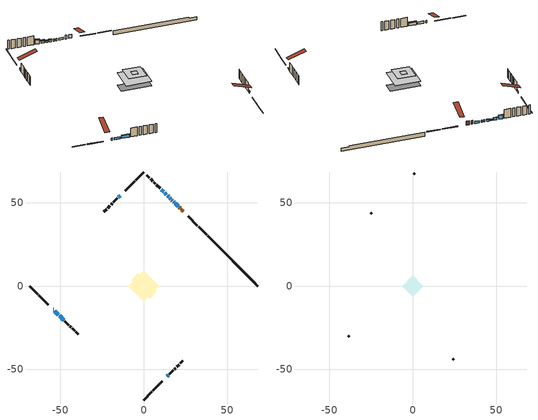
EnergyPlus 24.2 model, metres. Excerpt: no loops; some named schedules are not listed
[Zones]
conditioned space
 floor adiabatic (AdiabaticFloorConstruction): -9.25,0 0,9.25 9.25,0 0,-9.25 z3
 floor foundation (Slab1 construction): -7.52,3.46 -3.46,7.52 7.52,-3.46 3.46,-7.52 z-1.7
 wall outside (RimJoist1 construction): 0,-68.42 4.81,-63.61 / -68.42,0 -63.61,-4.81 / 0,68.42 -4.81,63.61 / 37.69,30.73 32.88,35.54 z0.56:0.86
 wall outside (RimJoist2 construction): 5.47,-62.95 11.1,-57.31 / -62.95,-5.47 -57.31,-11.1 / -5.47,62.95 -11.1,57.31 / 32.22,36.2 26.58,41.84 z0.56:0.86
 wall outside (AdiabaticWallConstruction 1): 23.56,44.86 22.51,45.91 / 21.85,46.57 21.23,47.19 z0.56:2.59
 wall outside (AdiabaticWallConstruction): -54.29,-14.13 -54.02,-14.4 / -53.37,-15.05 -51.21,-17.21 / 20.57,47.85 18.85,49.57 / 18.19,50.23 17.87,50.55 / 17.21,51.21 16.89,51.53 / -14.13,54.29 -15.21,53.21 / 13.62,54.8 12.54,55.88 z0.56:1.78; -50.55,-17.86 -47.97,-20.45 z0.56:2.08; 14.13,-54.29 14.78,-53.64 / 14.93,53.49 14.28,54.14 z0.56:1.17; 16.23,52.19 15.58,52.84 z0.56:1.48; 11.89,56.53 10.54,57.88 z0.56:2.69
 wall outside (Wall1 construction): 15.43,-52.98 17.75,-50.67 / -47.31,-21.11 -45,-23.42 / -15.87,52.55 -18.18,50.23 / 9.88,58.54 7.57,60.85 z0.56:5.44
 wall outside (Wall2 construction): 18.41,-50.01 19.17,-49.25 / -44.34,-24.08 -43.57,-24.85 / -18.84,49.58 -19.61,48.81 / 6.91,61.51 6.14,62.27 z0.56:5.44
 wall outside (Wall3 construction): 19.83,-48.59 21.26,-47.16 / -42.92,-25.5 -41.48,-26.94 / -20.26,48.15 -21.7,46.72 / 5.49,62.93 4.06,64.36 z0.56:5.44
 wall outside (Wall4 construction): 21.92,-46.5 23.44,-44.98 / -40.83,-27.59 -39.31,-29.11 / -22.35,46.07 -23.87,44.55 / 3.4,65.02 1.88,66.54 z0.56:5.44
 wall foundation (FoundationWall1 construction): 38.35,30.07,-1.7 38.35,30.07,0.56 65.41,3.01,0.56 65.41,3.01,-0.01 68.42,0,-0.01 68.42,0,-1.7
 window (WindowConstruction 9): -54.29,-14.13 -54.02,-14.4 z0.56:1.78
 window (WindowConstruction 6): -53.37,-15.05 -51.21,-17.21 z0.56:1.78
 window (WindowConstruction 7): 20.57,47.85 18.85,49.57 z0.56:1.78
 window (WindowConstruction 8): 18.19,50.23 17.87,50.55 z0.56:1.78
 window (WindowConstruction 10): 17.21,51.21 16.89,51.53 z0.56:1.78
 window (WindowConstruction 11): -14.13,54.29 -15.21,53.21 z0.56:1.78
 window (WindowConstruction): -50.55,-17.86 -47.97,-20.45 z0.56:2.08
 window (WindowConstruction 1): 14.13,-54.29 14.78,-53.64 z0.56:1.17
 window (WindowConstruction 2): 16.23,52.19 15.58,52.84 z0.56:1.47
 window (WindowConstruction 3): 14.93,53.49 14.28,54.14 z0.56:1.17
 window (WindowConstruction 4): 13.62,54.8 12.54,55.87 z0.56:1.78
 window (WindowConstruction 5): 11.89,56.53 10.54,57.88 z0.56:2.69
 door (Door): 23.56,44.86 22.51,45.91 z0.56:2.59
 door (Door 1): 21.85,46.57 21.23,47.19 z0.56:2.59
 ceiling adiabatic (AdiabaticFloorConstruction): 0,-9.25 9.25,0 0,9.25 -9.25,0 z3
attic - vented
 floor to conditioned space (Floor1 construction Reversed): -1.89,0 0,1.89 1.89,0 0,-1.89 z5.44
 floor to conditioned space (Floor2 construction Reversed): -6.4,0 0,6.4 6.4,0 0,-6.4 z5.44
 wall outside (Wall5 construction): 24.09,-44.33 24.66,-43.76 / -38.65,-29.77 -38.08,-30.33 / -24.53,43.89 -25.09,43.32 / 1.23,67.19 0.66,67.76 z0.56:5.44
 roof outside (Roof1 construction): 13.47,-54.94,5.44 6.97,-48.44,8.5 5.26,-50.16,8.5 11.76,-56.66,5.44; -54.94,-13.47,5.44 -48.44,-6.97,8.5 -50.16,-5.26,8.5 -56.66,-11.76,5.44; -13.47,54.94,5.44 -6.97,48.44,8.5 -5.26,50.16,8.5 -11.76,56.66,5.44; 24.21,44.21,5.44 17.71,37.71,8.5 19.43,35.99,8.5 25.93,42.49,5.44
shading: -47.76,-20.66 -50.77,-17.65 -50.98,-17.86 -47.97,-20.87 z2.38; 14.99,-53.43 13.92,-54.5 14.13,-54.71 15.2,-53.64 z1.47; 15.37,53.05 16.44,51.98 16.87,52.41 15.8,53.48 z1.77; 14.07,54.35 15.14,53.28 15.57,53.71 14.5,54.78 z1.47; 12.33,56.09 13.83,54.59 14.26,55.02 12.76,56.52 z2.08; 10.33,58.09 12.1,56.32 12.53,56.75 10.76,58.52 z2.99
[Building]
Building 1: Terrain=Suburbs
[Site:Location]
Montreal Mirabel Intl AP_QC: Latitude {deg}=45.68; Longitude {deg}=-74.03; Time Zone {hr}=-5; Elevation {m}=82; Keep Site Location Information=Yes
[Site:GroundTemperature:Shallow]
0.642858, -1.75623, -1.94836, -0.80987, 3.76054, 8.30966, 12.2535, 14.7518, 14.9641, 12.9321, 9.08883, 4.67926
[Site:WaterMainsTemperature]
Calculation Method=Schedule; Temperature Schedule=mains temperature schedule
[Material] Roughness=Rough; Thermal Absorptance=0.9
Name | Thickness {m} | Conductivity {W/m-K} | Density {kg/m3} | Specific Heat {J/kg-K} | Solar Absorptance | Visible Absorptance
asphalt or fiberglass shingles | 0.00635 | 0.162714 | 1121.4 | 1465.45 | 0.4 | 0.4
ceiling loosefill ins | 0.0846667 | 0.0480833 | 16.02 | 1046.75 | 0.7 | 0.7
ceiling stud and cavity | 0.1397 | 0.708348 | 65.682 | 1177.47 | 0.7 | 0.7
ceiling stud and cavity 1 | 0.1397 | 0.610272 | 65.682 | 1177.47 | 0.7 | 0.7
concrete 4.0 in. | 0.1016 | 1.803125 | 2242.8 | 837.4 | 0.7 | 0.7
concrete 8.0 in. | 0.2032 | 1.803125 | 2242.8 | 837.4 | 0.7 | 0.7
door material | 0.04445 | 0.053851 | 512.64 | 1214.23 | 0.7 | 0.7
door material 1 | 0.04445 | 0.188738 | 512.64 | 1214.23 | 0.7 | 0.7
exterior vertical ins | 0.0401387 | 0.029427 | 32.04 | 1214.23 | 0.7 | 0.7
floor covering | 0.0127 | 0.0433444 | 54.468 | 1339.84 | 0.6 | 0.6
floor rigid ins; wall rigid ins | 0.512978 | 0.029427 | 32.04 | 1214.23 | 0.7 | 0.7
floor stud and cavity | 0.1397 | 1.75129 | 37.0049 | 1207.88 | 0.7 | 0.7
furniture material conditioned space 1 | 0.1524 | 0.115458 | 640.8 | 1214.23 | 0.6 | 0.6
gypsum board | 0.0127 | 0.160291 | 801 | 837.4 | 0.6 | 0.6
gypsum board 1 | 0.0127 | 0.160291 | 801 | 837.4 | 0.7 | 0.7
osb sheathing 0.5 in. | 0.0127 | 0.115458 | 512.64 | 1214.23 | 0.7 | 0.7
osb sheathing 0.75 in. | 0.01905 | 0.115458 | 512.64 | 1214.23 | 0.7 | 0.7
osb sheathing 2.0 in. | 0.0508 | 0.115458 | 512.64 | 1214.23 | 0.7 | 0.7
rim joist stud and cavity | 0.0508 | 0.0451784 | 125.044 | 1163.47 | 0.6 | 0.6
rim joist stud and cavity 1 | 0.0508 | 0.0363542 | 125.044 | 1163.47 | 0.6 | 0.6
wall stud and cavity | 0.1397 | 0.0796569 | 139.0536 | 1170.24 | 0.7 | 0.7
wall stud and cavity 1 | 0.1397 | 0.104393 | 139.0536 | 1170.24 | 0.7 | 0.7
wall stud and cavity 2 | 0.1397 | 0.0882518 | 139.0536 | 1170.24 | 0.7 | 0.7
wall stud and cavity 3 | 0.1397 | 0.0927935 | 139.0536 | 1170.24 | 0.7 | 0.7
wall stud and cavity 4 | 0.0889 | 6.1454 | 50.32683 | 1063.81 | 0.6 | 0.6
wall stud and cavity 5 | 0.0889 | 0.380278 | 52.3479 | 1209.89 | 0.7 | 0.7
wall stud and cavity 6 | 0.0889 | 0.391764 | 83.0341 | 1211.67 | 0.7 | 0.7
wood siding | 0.0254 | 0.102417 | 544.68 | 1172.36 | 0.4 | 0.4
wood siding 1 | 0.00254 | 0.102417 | 544.68 | 1172.36 | 0.4 | 0.4
wood siding 2; wood siding 3; wood siding 4 | 0.0254 | 0.102417 | 544.68 | 1172.36 | 0.7 | 0.7
[WindowMaterial:SimpleGlazingSystem]
Name | U-Factor {W/m2-K} | Solar Heat Gain Coefficient
WindowMaterial | 4.00299 | 0.69
WindowMaterial 1 | 5.33051 | 0.62
WindowMaterial 2 | 2.0049 | 0.37
WindowMaterial 3 | 1.83172 | 0.41
WindowMaterial 4 | 2.82821 | 0.6
WindowMaterial 5 | 1.8726 | 0.4
WindowMaterial 6 | 2.13266 | 0.34
WindowMaterial 7 | 6.90558 | 0.43
WindowMaterial 8 | 5.37025 | 0.69
WindowMaterial 9 | 2.16275 | 0.33
[Construction]
AdiabaticFloorConstruction: floor stud and cavity, floor rigid ins, osb sheathing 0.75 in., floor covering
AdiabaticWallConstruction: wood siding 3, wall rigid ins, wall stud and cavity 5, gypsum board
AdiabaticWallConstruction 1: wood siding 4, wall rigid ins, wall stud and cavity 5, gypsum board
Door: door material
Door 1: door material 1
Floor1 construction Reversed: gypsum board, ceiling stud and cavity, ceiling loosefill ins
Floor2 construction Reversed: gypsum board, ceiling stud and cavity 1, ceiling loosefill ins
FoundationWall1 construction: concrete 8.0 in., gypsum board 1
furniture construction conditioned space 1: furniture material conditioned space 1
PartitionWallConstruction: gypsum board, wall stud and cavity 6, gypsum board
RimJoist1 construction: wood siding 2, osb sheathing 2.0 in., rim joist stud and cavity
RimJoist2 construction: wood siding 2, osb sheathing 2.0 in., rim joist stud and cavity 1
Roof1 construction: asphalt or fiberglass shingles
Slab1 construction: concrete 4.0 in.
Wall1 construction: wood siding, osb sheathing 0.5 in., wall stud and cavity, gypsum board
Wall2 construction: wood siding, osb sheathing 0.5 in., wall stud and cavity 1, gypsum board
Wall3 construction: wood siding, osb sheathing 0.5 in., wall stud and cavity 2, gypsum board
Wall4 construction: wood siding, osb sheathing 0.5 in., wall stud and cavity 3, gypsum board
Wall5 construction: wood siding 1, wall stud and cavity 4
WindowConstruction: WindowMaterial
WindowConstruction 1; WindowConstruction 3: WindowMaterial 1
WindowConstruction 10: WindowMaterial 8
WindowConstruction 11: WindowMaterial 9
WindowConstruction 2: WindowMaterial 2
WindowConstruction 4; WindowConstruction 6: WindowMaterial 3
WindowConstruction 5: WindowMaterial 4
WindowConstruction 7: WindowMaterial 5
WindowConstruction 8: WindowMaterial 6
WindowConstruction 9: WindowMaterial 7
[Zone] Multiplier=1; Part of Total Floor Area=Yes
Name | Volume {m3}
attic - vented | 44.3118
conditioned space | 657.1
[Space]
Name | Zone | Volume {m3}
attic - vented 1 | attic - vented | 44.3118
conditioned space 1 | conditioned space | 657.1
[ZoneInfiltration:EffectiveLeakageArea]
infil attic - vented 1: Zone or Space=attic - vented 1; Schedule=Always On Discrete; Effective Air Leakage Area {cm2}=4111.38; Stack Coefficient=0.000552209; Wind Coefficient=1.58771e-05
[ZoneMixing]
whole house fan mix: Zone or Space=attic - vented; Schedule=Always On Continuous; Design Flow Rate Calculation Method=Flow/Zone; Design Flow Rate {m3/s}=0; Source Zone or Space=conditioned space
[SurfaceProperty:ExposedFoundationPerimeter]
Slab1: Exposed Perimeter Calculation Method=TotalExposedPerimeter; Total Exposed Perimeter {m}=42.531
[InternalMass] Zone or ZoneList=conditioned space; Space or SpaceList=conditioned space 1
Name | Construction | Surface Area {m2}
furniture mass conditioned space 1 | furniture construction conditioned space 1 | 104.04
partition wall mass | PartitionWallConstruction | 260.1
[Lights]
interior lighting: Zone or ZoneList or Space or SpaceList=conditioned space 1; Schedule=interior lighting schedule; Design Level Calculation Method=LightingLevel; Lighting Level {W}=343.2; Return Air Fraction=0; Fraction Radiant=0.6; Fraction Visible=0.2; Fraction Replaceable=1
[People]
occupants: Zone or ZoneList or Space or SpaceList=conditioned space 1; Number of People Schedule=occupants schedule; Number of People Calculation Method=People; Number of People=3; Fraction Radiant=0.314171; Sensible Heat Fraction=0.56303; Activity Level Schedule=occupants activity schedule; Carbon Dioxide Generation Rate {m3/s-W}=0; Enable ASHRAE 55 Comfort Warnings=No; Mean Radiant Temperature Calculation Type=EnclosureAveraged
[ElectricEquipment] Zone or ZoneList or Space or SpaceList=conditioned space 1; Design Level Calculation Method=EquipmentLevel
Name | Schedule | Design Level {W} | Fraction Latent | Fraction Radiant | Fraction Lost
clothes dryer | clothes dryer schedule | 140.772 | 0.015 | 0.081 | 0.85
clothes washer | clothes washer schedule | 32.1985 | 0.03 | 0.162 | 0.7
cooking range | cooking range schedule | 215.147 | 0.08 | 0.432 | 0.2
dishwasher | dishwasher schedule | 66.8632 | 0.3 | 0.18 | 0.4
fridge | fridge schedule | 72.9452 | 0 | 0.6 | 0
mech vent bath fan 0 | mech vent bath fan 0 schedule | 50.2 | 0 | 0 | 1
mech vent house fan | mech vent house fan schedule | 0 | 0 | 0 | 1
mech vent house fan cfis | mech vent house fan cfis schedule | 0 | 0 | 0 | 0
mech vent range fan 0 | mech vent range fan 0 schedule | 57 | 0 | 0 | 1
misc plug loads | misc plug loads schedule | 494.7 | 0.045 | 0.513 | 0.1
whole house fan | Always On Discrete | 0 | 0 | 0 | 1
[OtherEquipment] Zone or ZoneList or Space or SpaceList=conditioned space 1; Design Level Calculation Method=EquipmentLevel
Name | Fuel Type | Schedule | Design Level {W} | Fraction Latent | Fraction Radiant | Fraction Lost
clothes dryer 1 | Electricity | clothes dryer schedule | 0 | 0.015 | 0.081 | 0.85
cooking range 1 | Electricity | cooking range schedule | 0 | 0.08 | 0.432 | 0.2
general water use latent | None | general water use schedule | 62.594 | 1 | 0 | 0
general water use sensible | None | general water use schedule | -61.6891 | 0 | 0.6 | 0
mech vent house fan latent load | None | Always On Discrete | 0 | 1 | 0 | 0
mech vent house fan sensible load | None | Always On Discrete | 0 | 0 | 0 | 0
water heater energy adjustment1 | NaturalGas | Always On Discrete | 0.01 | 0 | 0 | 1
[ZoneInfiltration:DesignFlowRate] Zone or ZoneList or Space or SpaceList=conditioned space 1; Schedule=Always On Discrete; Design Flow Rate Calculation Method=Flow/Zone; Design Flow Rate {m3/s}=0
infil flow; natural vent flow; whole house fan flow
[Foundation:Kiva]
Foundation Kiva 1: Initial Indoor Air Temperature {C}=18; Wall Height Above Grade {m}=0.560009; Wall Depth Below Slab {m}=0.2032; Custom Block Material Name 1=exterior vertical ins; Custom Block Depth 1 {m}=2.26; Custom Block X Position 1 {m}=0.2159; Custom Block Z Position 1 {m}=0
[Foundation:Kiva:Settings]
Soil Conductivity {W/m-K}=0.849921; Soil Density {kg/m3}=1842.3; Soil Specific Heat {J/kg-K}=418.7; Ground Solar Absorptivity=0.9; Ground Thermal Absorptivity=0.9; Ground Surface Roughness {m}=0.03; Far-Field Width {m}=40; Deep-Ground Boundary Condition=ZeroFlux; Deep-Ground Depth {m}=40; Minimum Cell Dimension {m}=0.2; Maximum Cell Growth Coefficient=3; Simulation Timestep=Timestep
[Exterior:Lights]
exterior lighting: Schedule=exterior lighting schedule; Design Level {W}=75.6
[Schedule:Constant]
Name | Hourly Value
Always On Continuous; mech vent house fan schedule; mech vent house fan cfis schedule; Always On Discrete | 1
occupants activity schedule | 117.228
fridge schedule | 0
[Schedule:Week:Daily]
interior lighting schedule Week Rule - Jan1-Jan27: interior lighting schedule day, interior lighting schedule day, interior lighting schedule day, interior lighting schedule day, interior lighting schedule day, interior lighting schedule day, interior lighting schedule day, interior lighting schedule default day, interior lighting schedule default day, interior lighting schedule default day, interior lighting schedule default day, interior lighting schedule default day
interior lighting schedule Week Rule - Jan28-Feb3: interior lighting schedule day, interior lighting schedule day, interior lighting schedule day, interior lighting schedule day, interior lighting schedule day 1, interior lighting schedule day 1, interior lighting schedule day 1, interior lighting schedule default day, interior lighting schedule default day, interior lighting schedule default day, interior lighting schedule default day, interior lighting schedule default day
interior lighting schedule Week Rule - Feb4-Feb24: interior lighting schedule day 1, interior lighting schedule day 1, interior lighting schedule day 1, interior lighting schedule day 1, interior lighting schedule day 1, interior lighting schedule day 1, interior lighting schedule day 1, interior lighting schedule default day, interior lighting schedule default day, interior lighting schedule default day, interior lighting schedule default day, interior lighting schedule default day
interior lighting schedule Week Rule - Feb25-Mar3: interior lighting schedule day 1, interior lighting schedule day 1, interior lighting schedule day 1, interior lighting schedule day 1, interior lighting schedule day 2, interior lighting schedule day 2, interior lighting schedule day 2, interior lighting schedule default day, interior lighting schedule default day, interior lighting schedule default day, interior lighting schedule default day, interior lighting schedule default day
interior lighting schedule Week Rule - Mar4-Mar31: interior lighting schedule day 2, interior lighting schedule day 2, interior lighting schedule day 2, interior lighting schedule day 2, interior lighting schedule day 2, interior lighting schedule day 2, interior lighting schedule day 2, interior lighting schedule default day, interior lighting schedule default day, interior lighting schedule default day, interior lighting schedule default day, interior lighting schedule default day
interior lighting schedule Week Rule - Apr1-Apr28: interior lighting schedule day 3, interior lighting schedule day 3, interior lighting schedule day 3, interior lighting schedule day 3, interior lighting schedule day 3, interior lighting schedule day 3, interior lighting schedule day 3, interior lighting schedule default day, interior lighting schedule default day, interior lighting schedule default day, interior lighting schedule default day, interior lighting schedule default day
interior lighting schedule Week Rule - Apr29-May5: interior lighting schedule day 3, interior lighting schedule day 3, interior lighting schedule day 4, interior lighting schedule day 4, interior lighting schedule day 4, interior lighting schedule day 4, interior lighting schedule day 4, interior lighting schedule default day, interior lighting schedule default day, interior lighting schedule default day, interior lighting schedule default day, interior lighting schedule default day
interior lighting schedule Week Rule - May6-May26: interior lighting schedule day 4, interior lighting schedule day 4, interior lighting schedule day 4, interior lighting schedule day 4, interior lighting schedule day 4, interior lighting schedule day 4, interior lighting schedule day 4, interior lighting schedule default day, interior lighting schedule default day, interior lighting schedule default day, interior lighting schedule default day, interior lighting schedule default day
interior lighting schedule Week Rule - May27-Jun2: interior lighting schedule day 4, interior lighting schedule day 4, interior lighting schedule day 4, interior lighting schedule day 4, interior lighting schedule day 4, interior lighting schedule day 5, interior lighting schedule day 5, interior lighting schedule default day, interior lighting schedule default day, interior lighting schedule default day, interior lighting schedule default day, interior lighting schedule default day
interior lighting schedule Week Rule - Jun3-Jun30: interior lighting schedule day 5, interior lighting schedule day 5, interior lighting schedule day 5, interior lighting schedule day 5, interior lighting schedule day 5, interior lighting schedule day 5, interior lighting schedule day 5, interior lighting schedule default day, interior lighting schedule default day, interior lighting schedule default day, interior lighting schedule default day, interior lighting schedule default day
interior lighting schedule Week Rule - Jul1-Jul28: interior lighting schedule day 6, interior lighting schedule day 6, interior lighting schedule day 6, interior lighting schedule day 6, interior lighting schedule day 6, interior lighting schedule day 6, interior lighting schedule day 6, interior lighting schedule default day, interior lighting schedule default day, interior lighting schedule default day, interior lighting schedule default day, interior lighting schedule default day
interior lighting schedule Week Rule - Jul29-Aug4: interior lighting schedule day 6, interior lighting schedule day 6, interior lighting schedule day 6, interior lighting schedule day 7, interior lighting schedule day 7, interior lighting schedule day 7, interior lighting schedule day 7, interior lighting schedule default day, interior lighting schedule default day, interior lighting schedule default day, interior lighting schedule default day, interior lighting schedule default day
interior lighting schedule Week Rule - Aug5-Aug25: interior lighting schedule day 7, interior lighting schedule day 7, interior lighting schedule day 7, interior lighting schedule day 7, interior lighting schedule day 7, interior lighting schedule day 7, interior lighting schedule day 7, interior lighting schedule default day, interior lighting schedule default day, interior lighting schedule default day, interior lighting schedule default day, interior lighting schedule default day
interior lighting schedule Week Rule - Aug26-Sep1: interior lighting schedule day 7, interior lighting schedule day 7, interior lighting schedule day 7, interior lighting schedule day 7, interior lighting schedule day 7, interior lighting schedule day 7, interior lighting schedule day 8, interior lighting schedule default day, interior lighting schedule default day, interior lighting schedule default day, interior lighting schedule default day, interior lighting schedule default day
interior lighting schedule Week Rule - Sep2-Sep29: interior lighting schedule day 8, interior lighting schedule day 8, interior lighting schedule day 8, interior lighting schedule day 8, interior lighting schedule day 8, interior lighting schedule day 8, interior lighting schedule day 8, interior lighting schedule default day, interior lighting schedule default day, interior lighting schedule default day, interior lighting schedule default day, interior lighting schedule default day
interior lighting schedule Week Rule - Sep30-Oct6: interior lighting schedule day 8, interior lighting schedule day 9, interior lighting schedule day 9, interior lighting schedule day 9, interior lighting schedule day 9, interior lighting schedule day 9, interior lighting schedule day 9, interior lighting schedule default day, interior lighting schedule default day, interior lighting schedule default day, interior lighting schedule default day, interior lighting schedule default day
interior lighting schedule Week Rule - Oct7-Oct27: interior lighting schedule day 9, interior lighting schedule day 9, interior lighting schedule day 9, interior lighting schedule day 9, interior lighting schedule day 9, interior lighting schedule day 9, interior lighting schedule day 9, interior lighting schedule default day, interior lighting schedule default day, interior lighting schedule default day, interior lighting schedule default day, interior lighting schedule default day
interior lighting schedule Week Rule - Oct28-Nov3: interior lighting schedule day 9, interior lighting schedule day 9, interior lighting schedule day 9, interior lighting schedule day 9, interior lighting schedule day 10, interior lighting schedule day 10, interior lighting schedule day 10, interior lighting schedule default day, interior lighting schedule default day, interior lighting schedule default day, interior lighting schedule default day, interior lighting schedule default day
interior lighting schedule Week Rule - Nov4-Nov24: interior lighting schedule day 10, interior lighting schedule day 10, interior lighting schedule day 10, interior lighting schedule day 10, interior lighting schedule day 10, interior lighting schedule day 10, interior lighting schedule day 10, interior lighting schedule default day, interior lighting schedule default day, interior lighting schedule default day, interior lighting schedule default day, interior lighting schedule default day
interior lighting schedule Week Rule - Nov25-Dec1: interior lighting schedule day 10, interior lighting schedule day 10, interior lighting schedule day 10, interior lighting schedule day 10, interior lighting schedule day 10, interior lighting schedule day 10, interior lighting schedule day 11, interior lighting schedule default day, interior lighting schedule default day, interior lighting schedule default day, interior lighting schedule default day, interior lighting schedule default day
interior lighting schedule Week Rule - Dec2-Dec31: interior lighting schedule day 11, interior lighting schedule day 11, interior lighting schedule day 11, interior lighting schedule day 11, interior lighting schedule day 11, interior lighting schedule day 11, interior lighting schedule day 11, interior lighting schedule default day, interior lighting schedule default day, interior lighting schedule default day, interior lighting schedule default day, interior lighting schedule default day
occupants schedule Week Rule - Jan1-Dec31: occupants schedule day, occupants schedule day, occupants schedule day, occupants schedule day, occupants schedule day, occupants schedule day, occupants schedule day, occupants schedule default day, occupants schedule default day, occupants schedule default day, occupants schedule default day, occupants schedule default day
clothes dryer schedule Week Rule - Jan1-Dec31: clothes dryer schedule day, clothes dryer schedule day, clothes dryer schedule day, clothes dryer schedule day, clothes dryer schedule day, clothes dryer schedule day, clothes dryer schedule day, clothes dryer schedule default day, clothes dryer schedule default day, clothes dryer schedule default day, clothes dryer schedule default day, clothes dryer schedule default day
clothes washer schedule Week Rule - Jan1-Dec31: clothes washer schedule day, clothes washer schedule day, clothes washer schedule day, clothes washer schedule day, clothes washer schedule day, clothes washer schedule day, clothes washer schedule day, clothes washer schedule default day, clothes washer schedule default day, clothes washer schedule default day, clothes washer schedule default day, clothes washer schedule default day
cooking range schedule Week Rule - Jan1-Dec31: cooking range schedule day, cooking range schedule day, cooking range schedule day, cooking range schedule day, cooking range schedule day, cooking range schedule day, cooking range schedule day, cooking range schedule default day, cooking range schedule default day, cooking range schedule default day, cooking range schedule default day, cooking range schedule default day
dishwasher schedule Week Rule - Jan1-Dec31: dishwasher schedule day, dishwasher schedule day, dishwasher schedule day, dishwasher schedule day, dishwasher schedule day, dishwasher schedule day, dishwasher schedule day, dishwasher schedule default day, dishwasher schedule default day, dishwasher schedule default day, dishwasher schedule default day, dishwasher schedule default day
mech vent bath fan 0 schedule Week Rule - Jan1-Dec31: mech vent bath fan 0 schedule day, mech vent bath fan 0 schedule day, mech vent bath fan 0 schedule day, mech vent bath fan 0 schedule day, mech vent bath fan 0 schedule day, mech vent bath fan 0 schedule day, mech vent bath fan 0 schedule day, mech vent bath fan 0 schedule default day, mech vent bath fan 0 schedule default day, mech vent bath fan 0 schedule default day, mech vent bath fan 0 schedule default day, mech vent bath fan 0 schedule default day
mech vent range fan 0 schedule Week Rule - Jan1-Dec31: mech vent range fan 0 schedule day, mech vent range fan 0 schedule day, mech vent range fan 0 schedule day, mech vent range fan 0 schedule day, mech vent range fan 0 schedule day, mech vent range fan 0 schedule day, mech vent range fan 0 schedule day, mech vent range fan 0 schedule default day, mech vent range fan 0 schedule default day, mech vent range fan 0 schedule default day, mech vent range fan 0 schedule default day, mech vent range fan 0 schedule default day
misc plug loads schedule Week Rule - Jan1-Dec31: misc plug loads schedule day, misc plug loads schedule day, misc plug loads schedule day, misc plug loads schedule day, misc plug loads schedule day, misc plug loads schedule day, misc plug loads schedule day, misc plug loads schedule default day, misc plug loads schedule default day, misc plug loads schedule default day, misc plug loads schedule default day, misc plug loads schedule default day
general water use schedule Week Rule - Jan1-Dec31: general water use schedule day, general water use schedule day, general water use schedule day, general water use schedule day, general water use schedule day, general water use schedule day, general water use schedule day, general water use schedule default day, general water use schedule default day, general water use schedule default day, general water use schedule default day, general water use schedule default day
exterior lighting schedule Week Rule - Jan1-Jan27: exterior lighting schedule day, exterior lighting schedule day, exterior lighting schedule day, exterior lighting schedule day, exterior lighting schedule day, exterior lighting schedule day, exterior lighting schedule day, exterior lighting schedule default day, exterior lighting schedule default day, exterior lighting schedule default day, exterior lighting schedule default day, exterior lighting schedule default day
exterior lighting schedule Week Rule - Jan28-Feb3: exterior lighting schedule day, exterior lighting schedule day, exterior lighting schedule day, exterior lighting schedule day, exterior lighting schedule day 1, exterior lighting schedule day 1, exterior lighting schedule day 1, exterior lighting schedule default day, exterior lighting schedule default day, exterior lighting schedule default day, exterior lighting schedule default day, exterior lighting schedule default day
exterior lighting schedule Week Rule - Feb4-Feb24: exterior lighting schedule day 1, exterior lighting schedule day 1, exterior lighting schedule day 1, exterior lighting schedule day 1, exterior lighting schedule day 1, exterior lighting schedule day 1, exterior lighting schedule day 1, exterior lighting schedule default day, exterior lighting schedule default day, exterior lighting schedule default day, exterior lighting schedule default day, exterior lighting schedule default day
exterior lighting schedule Week Rule - Feb25-Mar3: exterior lighting schedule day 1, exterior lighting schedule day 1, exterior lighting schedule day 1, exterior lighting schedule day 1, exterior lighting schedule day 2, exterior lighting schedule day 2, exterior lighting schedule day 2, exterior lighting schedule default day, exterior lighting schedule default day, exterior lighting schedule default day, exterior lighting schedule default day, exterior lighting schedule default day
exterior lighting schedule Week Rule - Mar4-Mar31: exterior lighting schedule day 2, exterior lighting schedule day 2, exterior lighting schedule day 2, exterior lighting schedule day 2, exterior lighting schedule day 2, exterior lighting schedule day 2, exterior lighting schedule day 2, exterior lighting schedule default day, exterior lighting schedule default day, exterior lighting schedule default day, exterior lighting schedule default day, exterior lighting schedule default day
exterior lighting schedule Week Rule - Apr1-Apr28: exterior lighting schedule day 3, exterior lighting schedule day 3, exterior lighting schedule day 3, exterior lighting schedule day 3, exterior lighting schedule day 3, exterior lighting schedule day 3, exterior lighting schedule day 3, exterior lighting schedule default day, exterior lighting schedule default day, exterior lighting schedule default day, exterior lighting schedule default day, exterior lighting schedule default day
exterior lighting schedule Week Rule - Apr29-May5: exterior lighting schedule day 3, exterior lighting schedule day 3, exterior lighting schedule day 4, exterior lighting schedule day 4, exterior lighting schedule day 4, exterior lighting schedule day 4, exterior lighting schedule day 4, exterior lighting schedule default day, exterior lighting schedule default day, exterior lighting schedule default day, exterior lighting schedule default day, exterior lighting schedule default day
exterior lighting schedule Week Rule - May6-May26: exterior lighting schedule day 4, exterior lighting schedule day 4, exterior lighting schedule day 4, exterior lighting schedule day 4, exterior lighting schedule day 4, exterior lighting schedule day 4, exterior lighting schedule day 4, exterior lighting schedule default day, exterior lighting schedule default day, exterior lighting schedule default day, exterior lighting schedule default day, exterior lighting schedule default day
exterior lighting schedule Week Rule - May27-Jun2: exterior lighting schedule day 4, exterior lighting schedule day 4, exterior lighting schedule day 4, exterior lighting schedule day 4, exterior lighting schedule day 4, exterior lighting schedule day 5, exterior lighting schedule day 5, exterior lighting schedule default day, exterior lighting schedule default day, exterior lighting schedule default day, exterior lighting schedule default day, exterior lighting schedule default day
exterior lighting schedule Week Rule - Jun3-Jun30: exterior lighting schedule day 5, exterior lighting schedule day 5, exterior lighting schedule day 5, exterior lighting schedule day 5, exterior lighting schedule day 5, exterior lighting schedule day 5, exterior lighting schedule day 5, exterior lighting schedule default day, exterior lighting schedule default day, exterior lighting schedule default day, exterior lighting schedule default day, exterior lighting schedule default day
exterior lighting schedule Week Rule - Jul1-Jul28: exterior lighting schedule day 6, exterior lighting schedule day 6, exterior lighting schedule day 6, exterior lighting schedule day 6, exterior lighting schedule day 6, exterior lighting schedule day 6, exterior lighting schedule day 6, exterior lighting schedule default day, exterior lighting schedule default day, exterior lighting schedule default day, exterior lighting schedule default day, exterior lighting schedule default day
exterior lighting schedule Week Rule - Jul29-Aug4: exterior lighting schedule day 6, exterior lighting schedule day 6, exterior lighting schedule day 6, exterior lighting schedule day 7, exterior lighting schedule day 7, exterior lighting schedule day 7, exterior lighting schedule day 7, exterior lighting schedule default day, exterior lighting schedule default day, exterior lighting schedule default day, exterior lighting schedule default day, exterior lighting schedule default day
exterior lighting schedule Week Rule - Aug5-Aug25: exterior lighting schedule day 7, exterior lighting schedule day 7, exterior lighting schedule day 7, exterior lighting schedule day 7, exterior lighting schedule day 7, exterior lighting schedule day 7, exterior lighting schedule day 7, exterior lighting schedule default day, exterior lighting schedule default day, exterior lighting schedule default day, exterior lighting schedule default day, exterior lighting schedule default day
exterior lighting schedule Week Rule - Aug26-Sep1: exterior lighting schedule day 7, exterior lighting schedule day 7, exterior lighting schedule day 7, exterior lighting schedule day 7, exterior lighting schedule day 7, exterior lighting schedule day 7, exterior lighting schedule day 8, exterior lighting schedule default day, exterior lighting schedule default day, exterior lighting schedule default day, exterior lighting schedule default day, exterior lighting schedule default day
exterior lighting schedule Week Rule - Sep2-Sep29: exterior lighting schedule day 8, exterior lighting schedule day 8, exterior lighting schedule day 8, exterior lighting schedule day 8, exterior lighting schedule day 8, exterior lighting schedule day 8, exterior lighting schedule day 8, exterior lighting schedule default day, exterior lighting schedule default day, exterior lighting schedule default day, exterior lighting schedule default day, exterior lighting schedule default day
exterior lighting schedule Week Rule - Sep30-Oct6: exterior lighting schedule day 8, exterior lighting schedule day 9, exterior lighting schedule day 9, exterior lighting schedule day 9, exterior lighting schedule day 9, exterior lighting schedule day 9, exterior lighting schedule day 9, exterior lighting schedule default day, exterior lighting schedule default day, exterior lighting schedule default day, exterior lighting schedule default day, exterior lighting schedule default day
exterior lighting schedule Week Rule - Oct7-Oct27: exterior lighting schedule day 9, exterior lighting schedule day 9, exterior lighting schedule day 9, exterior lighting schedule day 9, exterior lighting schedule day 9, exterior lighting schedule day 9, exterior lighting schedule day 9, exterior lighting schedule default day, exterior lighting schedule default day, exterior lighting schedule default day, exterior lighting schedule default day, exterior lighting schedule default day
[Schedule:Year]
interior lighting schedule: interior lighting schedule Week Rule - Jan1-Jan27, 1, 1, 1, 27, interior lighting schedule Week Rule - Jan28-Feb3, 1, 28, 2, 3, interior lighting schedule Week Rule - Feb4-Feb24, 2, 4, 2, 24, interior lighting schedule Week Rule - Feb25-Mar3, 2, 25, 3, 3, interior lighting schedule Week Rule - Mar4-Mar31, 3, 4, 3, 31, interior lighting schedule Week Rule - Apr1-Apr28, 4, 1, 4, 28, interior lighting schedule Week Rule - Apr29-May5, 4, 29, 5, 5, interior lighting schedule Week Rule - May6-May26, 5, 6, 5, 26, interior lighting schedule Week Rule - May27-Jun2, 5, 27, 6, 2, interior lighting schedule Week Rule - Jun3-Jun30, 6, 3, 6, 30, interior lighting schedule Week Rule - Jul1-Jul28, 7, 1, 7, 28, interior lighting schedule Week Rule - Jul29-Aug4, 7, 29, 8, 4, interior lighting schedule Week Rule - Aug5-Aug25, 8, 5, 8, 25, interior lighting schedule Week Rule - Aug26-Sep1, 8, 26, 9, 1, interior lighting schedule Week Rule - Sep2-Sep29, 9, 2, 9, 29, interior lighting schedule Week Rule - Sep30-Oct6, 9, 30, 10, 6, interior lighting schedule Week Rule - Oct7-Oct27, 10, 7, 10, 27, interior lighting schedule Week Rule - Oct28-Nov3, 10, 28, 11, 3, interior lighting schedule Week Rule - Nov4-Nov24, 11, 4, 11, 24, interior lighting schedule Week Rule - Nov25-Dec1, 11, 25, 12, 1, interior lighting schedule Week Rule - Dec2-Dec31, 12, 2, 12, 31
occupants schedule: occupants schedule Week Rule - Jan1-Dec31, 1, 1, 12, 31
clothes dryer schedule: clothes dryer schedule Week Rule - Jan1-Dec31, 1, 1, 12, 31
clothes washer schedule: clothes washer schedule Week Rule - Jan1-Dec31, 1, 1, 12, 31
cooking range schedule: cooking range schedule Week Rule - Jan1-Dec31, 1, 1, 12, 31
dishwasher schedule: dishwasher schedule Week Rule - Jan1-Dec31, 1, 1, 12, 31
mech vent bath fan 0 schedule: mech vent bath fan 0 schedule Week Rule - Jan1-Dec31, 1, 1, 12, 31
mech vent range fan 0 schedule: mech vent range fan 0 schedule Week Rule - Jan1-Dec31, 1, 1, 12, 31
misc plug loads schedule: misc plug loads schedule Week Rule - Jan1-Dec31, 1, 1, 12, 31
general water use schedule: general water use schedule Week Rule - Jan1-Dec31, 1, 1, 12, 31
exterior lighting schedule: exterior lighting schedule Week Rule - Jan1-Jan27, 1, 1, 1, 27, exterior lighting schedule Week Rule - Jan28-Feb3, 1, 28, 2, 3, exterior lighting schedule Week Rule - Feb4-Feb24, 2, 4, 2, 24, exterior lighting schedule Week Rule - Feb25-Mar3, 2, 25, 3, 3, exterior lighting schedule Week Rule - Mar4-Mar31, 3, 4, 3, 31, exterior lighting schedule Week Rule - Apr1-Apr28, 4, 1, 4, 28, exterior lighting schedule Week Rule - Apr29-May5, 4, 29, 5, 5, exterior lighting schedule Week Rule - May6-May26, 5, 6, 5, 26, exterior lighting schedule Week Rule - May27-Jun2, 5, 27, 6, 2, exterior lighting schedule Week Rule - Jun3-Jun30, 6, 3, 6, 30, exterior lighting schedule Week Rule - Jul1-Jul28, 7, 1, 7, 28, exterior lighting schedule Week Rule - Jul29-Aug4, 7, 29, 8, 4, exterior lighting schedule Week Rule - Aug5-Aug25, 8, 5, 8, 25, exterior lighting schedule Week Rule - Aug26-Sep1, 8, 26, 9, 1, exterior lighting schedule Week Rule - Sep2-Sep29, 9, 2, 9, 29, exterior lighting schedule Week Rule - Sep30-Oct6, 9, 30, 10, 6, exterior lighting schedule Week Rule - Oct7-Oct27, 10, 7, 10, 27, exterior lighting schedule Week Rule - Oct28-Nov3, 10, 28, 11, 3, exterior lighting schedule Week Rule - Nov4-Nov24, 11, 4, 11, 24, exterior lighting schedule Week Rule - Nov25-Dec1, 11, 25, 12, 1, exterior lighting schedule Week Rule - Dec2-Dec31, 12, 2, 12, 31
[Schedule:Compact]
mains temperature schedule: Through: 01/01, For: AllDays, Until: 24:00, 5.61444, Through: 01/02, For: AllDays, Until: 24:00, 5.535, Through: 01/03, For: AllDays, Until: 24:00, 5.45667, Through: 01/04, For: AllDays, Until: 24:00, 5.37944, Through: 01/05, For: AllDays, Until: 24:00, 5.30333, Through: 01/06, For: AllDays, Until: 24:00, 5.22889, Through: 01/07, For: AllDays, Until: 24:00, 5.15611, Through: 01/08, For: AllDays, Until: 24:00, 5.08389, Through: 01/09, For: AllDays, Until: 24:00, 5.01333, Through: 01/10, For: AllDays, Until: 24:00, 4.94444, Through: 01/11, For: AllDays, Until: 24:00, 4.87667, Through: 01/12, For: AllDays, Until: 24:00, 4.81056, Through: 01/13, For: AllDays, Until: 24:00, 4.74556, Through: 01/14, For: AllDays, Until: 24:00, 4.68222, Through: 01/15, For: AllDays, Until: 24:00, 4.62056, Through: 01/16, For: AllDays, Until: 24:00, 4.56, Through: 01/17, For: AllDays, Until: 24:00, 4.50111, Through: 01/18, For: AllDays, Until: 24:00, 4.44389, Through: 01/19, For: AllDays, Until: 24:00, 4.38778, Through: 01/20, For: AllDays, Until: 24:00, 4.33389, Through: 01/21, For: AllDays, Until: 24:00, 4.28111, Through: 01/22, For: AllDays, Until: 24:00, 4.23, Through: 01/23, For: AllDays, Until: 24:00, 4.18056, Through: 01/24, For: AllDays, Until: 24:00, 4.13278, Through: 01/25, For: AllDays, Until: 24:00, 4.08667, Through: 01/26, For: AllDays, Until: 24:00, 4.04222, Through: 01/27, For: AllDays, Until: 24:00, 3.99944, Through: 01/28, For: AllDays, Until: 24:00, 3.95833, Through: 01/29, For: AllDays, Until: 24:00, 3.91889, Through: 01/30, For: AllDays, Until: 24:00, 3.88111, Through: 01/31, For: AllDays, Until: 24:00, 3.845, Through: 02/01, For: AllDays, Until: 24:00, 3.81056, Through: 02/02, For: AllDays, Until: 24:00, 3.77778, Through: 02/03, For: AllDays, Until: 24:00, 3.74722, Through: 02/04, For: AllDays, Until: 24:00, 3.71833, Through: 02/05, For: AllDays, Until: 24:00, 3.69056, Through: 02/06, For: AllDays, Until: 24:00, 3.66556, Through: 02/07, For: AllDays, Until: 24:00, 3.64167, Through: 02/08, For: AllDays, Until: 24:00, 3.61944, Through: 02/09, For: AllDays, Until: 24:00, 3.59944, Through: 02/10, For: AllDays, Until: 24:00, 3.58111, Through: 02/11, For: AllDays, Until: 24:00, 3.56444, Through: 02/12, For: AllDays, Until: 24:00, 3.55, Through: 02/13, For: AllDays, Until: 24:00, 3.53667, Through: 02/14, For: AllDays, Until: 24:00, 3.52556, Through: 02/15, For: AllDays, Until: 24:00, 3.51667, Through: 02/16, For: AllDays, Until: 24:00, 3.50889, Through: 02/17, For: AllDays, Until: 24:00, 3.50333, Through: 02/18, For: AllDays, Until: 24:00, 3.49944, Through: 02/19, For: AllDays, Until: 24:00, 3.49778, Through: 02/20, For: AllDays, Until: 24:00, 3.49778, Through: 02/21, For: AllDays, Until: 24:00, 3.49944, Through: 02/22, For: AllDays, Until: 24:00, 3.50278, Through: 02/23, For: AllDays, Until: 24:00, 3.50833, Through: 02/24, For: AllDays, Until: 24:00, 3.515, Through: 02/25, For: AllDays, Until: 24:00, 3.52444, Through: 02/26, For: AllDays, Until: 24:00, 3.535, Through: 02/27, For: AllDays, Until: 24:00, 3.54778, Through: 02/28, For: AllDays, Until: 24:00, 3.56222, Through: 03/01, For: AllDays, Until: 24:00, 3.57833, Through: 03/02, For: AllDays, Until: 24:00, 3.59667, Through: 03/03, For: AllDays, Until: 24:00, 3.61667, Through: 03/04, For: AllDays, Until: 24:00, 3.63833, Through: 03/05, For: AllDays, Until: 24:00, 3.66167, Through: 03/06, For: AllDays, Until: 24:00, 3.68667, Through: 03/07, For: AllDays, Until: 24:00, 3.71389, Through: 03/08, For: AllDays, Until: 24:00, 3.74278, Through: 03/09, For: AllDays, Until: 24:00, 3.77333, Through: 03/10, For: AllDays, Until: 24:00, 3.80556, Through: 03/11, For: AllDays, Until: 24:00, 3.83944, Through: 03/12, For: AllDays, Until: 24:00, 3.87556, Through: 03/13, For: AllDays, Until: 24:00, 3.91278, Through: 03/14, For: AllDays, Until: 24:00, 3.95222, Through: 03/15, For: AllDays, Until: 24:00, 3.99278, Through: 03/16, For: AllDays, Until: 24:00, 4.03556, Through: 03/17, For: AllDays, Until: 24:00, 4.08, Through: 03/18, For: AllDays, Until: 24:00, 4.12556, Through: 03/19, For: AllDays, Until: 24:00, 4.17333, Through: 03/20, For: AllDays, Until: 24:00, 4.22278, Through: 03/21, For: AllDays, Until: 24:00, 4.27333, Through: 03/22, For: AllDays, Until: 24:00, 4.32556, Through: 03/23, For: AllDays, Until: 24:00, 4.38, Through: 03/24, For: AllDays, Until: 24:00, 4.43556, Through: 03/25, For: AllDays, Until: 24:00, 4.49222, Through: 03/26, For: AllDays, Until: 24:00, 4.55111, Through: 03/27, For: AllDays, Until: 24:00, 4.61111, Through: 03/28, For: AllDays, Until: 24:00, 4.67278, Through: 03/29, For: AllDays, Until: 24:00, 4.73611, Through: 03/30, For: AllDays, Until: 24:00, 4.80056, Through: 03/31, For: AllDays, Until: 24:00, 4.86667, Through: 04/01, For: AllDays, Until: 24:00, 4.93444, Through: 04/02, For: AllDays, Until: 24:00, 5.00333, Through: 04/03, For: AllDays, Until: 24:00, 5.07333, Through: 04/04, For: AllDays, Until: 24:00, 5.145, Through: 04/05, For: AllDays, Until: 24:00, 5.21833, Through: 04/06, For: AllDays, Until: 24:00, 5.29222, Through: 04/07, For: AllDays, Until: 24:00, 5.36778, Through: 04/08, For: AllDays, Until: 24:00, 5.445, Through: 04/09, For: AllDays, Until: 24:00, 5.52333, Through: 04/10, For: AllDays, Until: 24:00, 5.60222, Through: 04/11, For: AllDays, Until: 24:00, 5.68278, Through: 04/12, For: AllDays, Until: 24:00, 5.765, Through: 04/13, For: AllDays, Until: 24:00, 5.84778, Through: 04/14, For: AllDays, Until: 24:00, 5.93167, Through: 04/15, For: AllDays, Until: 24:00, 6.01722, Through: 04/16, For: AllDays, Until: 24:00, 6.10333, Through: 04/17, For: AllDays, Until: 24:00, 6.19056, Through: 04/18, For: AllDays, Until: 24:00, 6.27889, Through: 04/19, For: AllDays, Until: 24:00, 6.36833, Through: 04/20, For: AllDays, Until: 24:00, 6.45833, Through: 04/21, For: AllDays, Until: 24:00, 6.55, Through: 04/22, For: AllDays, Until: 24:00, 6.64222, Through: 04/23, For: AllDays, Until: 24:00, 6.735, Through: 04/24, For: AllDays, Until: 24:00, 6.82944, Through: 04/25, For: AllDays, Until: 24:00, 6.92389, Through: 04/26, For: AllDays, Until: 24:00, 7.01944, Through: 04/27, For: AllDays, Until: 24:00, 7.11611, Through: 04/28, For: AllDays, Until: 24:00, 7.21333, Through: 04/29, For: AllDays, Until: 24:00, 7.31111, Through: 04/30, For: AllDays, Until: 24:00, 7.41, Through: 05/01, For: AllDays, Until: 24:00, 7.50944, Through: 05/02, For: AllDays, Until: 24:00, 7.60889, Through: 05/03, For: AllDays, Until: 24:00, 7.71, Through: 05/04, For: AllDays, Until: 24:00, 7.81111, Through: 05/05, For: AllDays, Until: 24:00, 7.91278, Through: 05/06, For: AllDays, Until: 24:00, 8.015, Through: 05/07, For: AllDays, Until: 24:00, 8.11778, Through: 05/08, For: AllDays, Until: 24:00, 8.22056, Through: 05/09, For: AllDays, Until: 24:00, 8.32444, Through: 05/10, For: AllDays, Until: 24:00, 8.42833, Through: 05/11, For: AllDays, Until: 24:00, 8.53278, Through: 05/12, For: AllDays, Until: 24:00, 8.63722, Through: 05/13, For: AllDays, Until: 24:00, 8.74222, Through: 05/14, For: AllDays, Until: 24:00, 8.84778, Through: 05/15, For: AllDays, Until: 24:00, 8.95333, Through: 05/16, For: AllDays, Until: 24:00, 9.05889, Through: 05/17, For: AllDays, Until: 24:00, 9.165, Through: 05/18, For: AllDays, Until: 24:00, 9.27111, Through: 05/19, For: AllDays, Until: 24:00, 9.37722, Through: 05/20, For: AllDays, Until: 24:00, 9.48389, Through: 05/21, For: AllDays, Until: 24:00, 9.59, Through: 05/22, For: AllDays, Until: 24:00, 9.69667, Through: 05/23, For: AllDays, Until: 24:00, 9.80278, Through: 05/24, For: AllDays, Until: 24:00, 9.90944, Through: 05/25, For: AllDays, Until: 24:00, 10.0156, Through: 05/26, For: AllDays, Until: 24:00, 10.1217, Through: 05/27, For: AllDays, Until: 24:00, 10.2278, Through: 05/28, For: AllDays, Until: 24:00, 10.3339, Through: 05/29, For: AllDays, Until: 24:00, 10.4394, Through: 05/30, For: AllDays, Until: 24:00, 10.545, Through: 05/31, For: AllDays, Until: 24:00, 10.65, Through: 06/01, For: AllDays, Until: 24:00, 10.755, Through: 06/02, For: AllDays, Until: 24:00, 10.86, Through: 06/03, For: AllDays, Until: 24:00, 10.9639, Through: 06/04, For: AllDays, Until: 24:00, 11.0678, Through: 06/05, For: AllDays, Until: 24:00, 11.1717, Through: 06/06, For: AllDays, Until: 24:00, 11.2744, Through: 06/07, For: AllDays, Until: 24:00, 11.3772, Through: 06/08, For: AllDays, Until: 24:00, 11.4789, Through: 06/09, For: AllDays, Until: 24:00, 11.5806, Through: 06/10, For: AllDays, Until: 24:00, 11.6817, Through: 06/11, For: AllDays, Until: 24:00, 11.7822, Through: 06/12, For: AllDays, Until: 24:00, 11.8817, Through: 06/13, For: AllDays, Until: 24:00, 11.9811, Through: 06/14, For: AllDays, Until: 24:00, 12.0794, Through: 06/15, For: AllDays, Until: 24:00, 12.1772, Through: 06/16, For: AllDays, Until: 24:00, 12.2739, Through: 06/17, For: AllDays, Until: 24:00, 12.37, Through: 06/18, For: AllDays, Until: 24:00, 12.4656, Through: 06/19, For: AllDays, Until: 24:00, 12.56, Through: 06/20, For: AllDays, Until: 24:00, 12.6539, Through: 06/21, For: AllDays, Until: 24:00, 12.7467, Through: 06/22, For: AllDays, Until: 24:00, 12.8389, Through: 06/23, For: AllDays, Until: 24:00, 12.93, Through: 06/24, For: AllDays, Until: 24:00, 13.02, Through: 06/25, For: AllDays, Until: 24:00, 13.1089, Through: 06/26, For: AllDays, Until: 24:00, 13.1972, Through: 06/27, For: AllDays, Until: 24:00, 13.2839, Through: 06/28, For: AllDays, Until: 24:00, 13.37, Through: 06/29, For: AllDays, Until: 24:00, 13.455, Through: 06/30, For: AllDays, Until: 24:00, 13.5383, Through: 07/01, For: AllDays, Until: 24:00, 13.6211, Through: 07/02, For: AllDays, Until: 24:00, 13.7028, Through: 07/03, For: AllDays, Until: 24:00, 13.7828, Through: 07/04, For: AllDays, Until: 24:00, 13.8617, Through: 07/05, For: AllDays, Until: 24:00, 13.9394, Through: 07/06, For: AllDays, Until: 24:00, 14.0161, Through: 07/07, For: AllDays, Until: 24:00, 14.0911, Through: 07/08, For: AllDays, Until: 24:00, 14.165, Through: 07/09, For: AllDays, Until: 24:00, 14.2378, Through: 07/10, For: AllDays, Until: 24:00, 14.3089, Through: 07/11, For: AllDays, Until: 24:00, 14.3789, Through: 07/12, For: AllDays, Until: 24:00, 14.4472, Through: 07/13, For: AllDays, Until: 24:00, 14.5144, Through: 07/14, For: AllDays, Until: 24:00, 14.58, Through: 07/15, For: AllDays, Until: 24:00, 14.6444, Through: 07/16, For: AllDays, Until: 24:00, 14.7072, Through: 07/17, For: AllDays, Until: 24:00, 14.7683, Through: 07/18, For: AllDays, Until: 24:00, 14.8278, Through: 07/19, For: AllDays, Until: 24:00, 14.8861, Through: 07/20, For: AllDays, Until: 24:00, 14.9428, Through: 07/21, For: AllDays, Until: 24:00, 14.9978, Through: 07/22, For: AllDays, Until: 24:00, 15.0517, Through: 07/23, For: AllDays, Until: 24:00, 15.1033, Through: 07/24, For: AllDays, Until: 24:00, 15.1539, Through: 07/25, For: AllDays, Until: 24:00, 15.2028, Through: 07/26, For: AllDays, Until: 24:00, 15.2494, Through: 07/27, For: AllDays, Until: 24:00, 15.295, Through: 07/28, For: AllDays, Until: 24:00, 15.3389, Through: 07/29, For: AllDays, Until: 24:00, 15.3811, Through: 07/30, For: AllDays, Until: 24:00, 15.4211, Through: 07/31, For: AllDays, Until: 24:00, 15.46, Through: 08/01, For: AllDays, Until: 24:00, 15.4972, Through: 08/02, For: AllDays, Until: 24:00, 15.5322, Through: 08/03, For: AllDays, Until: 24:00, 15.5656, Through: 08/04, For: AllDays, Until: 24:00, 15.5978, Through: 08/05, For: AllDays, Until: 24:00, 15.6278, Through: 08/06, For: AllDays, Until: 24:00, 15.6561, Through: 08/07, For: AllDays, Until: 24:00, 15.6822, Through: 08/08, For: AllDays, Until: 24:00, 15.7072, Through: 08/09, For: AllDays, Until: 24:00, 15.73, Through: 08/10, For: AllDays, Until: 24:00, 15.7511, Through: 08/11, For: AllDays, Until: 24:00, 15.7706, Through: 08/12, For: AllDays, Until: 24:00, 15.7883, Through: 08/13, For: AllDays, Until: 24:00, 15.8039, Through: 08/14, For: AllDays, Until: 24:00, 15.8178, Through: 08/15, For: AllDays, Until: 24:00, 15.83, Through: 08/16, For: AllDays, Until: 24:00, 15.84, Through: 08/17, For: AllDays, Until: 24:00, 15.8489, Through: 08/18, For: AllDays, Until: 24:00, 15.8556, Through: 08/19, For: AllDays, Until: 24:00, 15.86, Through: 08/20, For: AllDays, Until: 24:00, 15.8633, Through: 08/21, For: AllDays, Until: 24:00, 15.8644, Through: 08/22, For: AllDays, Until: 24:00, 15.8633, Through: 08/23, For: AllDays, Until: 24:00, 15.8611, Through: 08/24, For: AllDays, Until: 24:00, 15.8567, Through: 08/25, For: AllDays, Until: 24:00, 15.8506, Through: 08/26, For: AllDays, Until: 24:00, 15.8428, Through: 08/27, For: AllDays, Until: 24:00, 15.8328, Through: 08/28, For: AllDays, Until: 24:00, 15.8211, Through: 08/29, For: AllDays, Until: 24:00, 15.8078, Through: 08/30, For: AllDays, Until: 24:00, 15.7922, Through: 08/31, For: AllDays, Until: 24:00, 15.7756, Through: 09/01, For: AllDays, Until: 24:00, 15.7567, Through: 09/02, For: AllDays, Until: 24:00, 15.7356, Through: 09/03, For: AllDays, Until: 24:00, 15.7133, Through: 09/04, For: AllDays, Until: 24:00, 15.6889, Through: 09/05, For: AllDays, Until: 24:00, 15.6628, Through: 09/06, For: AllDays, Until: 24:00, 15.635, Through: 09/07, For: AllDays, Until: 24:00, 15.6056, Through: 09/08, For: AllDays, Until: 24:00, 15.5744, Through: 09/09, For: AllDays, Until: 24:00, 15.5411, Through: 09/10, For: AllDays, Until: 24:00, 15.5061, Through: 09/11, For: AllDays, Until: 24:00, 15.47, Through: 09/12, For: AllDays, Until: 24:00, 15.4317, Through: 09/13, For: AllDays, Until: 24:00, 15.3917, Through: 09/14, For: AllDays, Until: 24:00, 15.35, Through: 09/15, For: AllDays, Until: 24:00, 15.3067, Through: 09/16, For: AllDays, Until: 24:00, 15.2617, Through: 09/17, For: AllDays, Until: 24:00, 15.215, Through: 09/18, For: AllDays, Until: 24:00, 15.1667, Through: 09/19, For: AllDays, Until: 24:00, 15.1167, Through: 09/20, For: AllDays, Until: 24:00, 15.065, Through: 09/21, For: AllDays, Until: 24:00, 15.0122, Through: 09/22, For: AllDays, Until: 24:00, 14.9572, Through: 09/23, For: AllDays, Until: 24:00, 14.9011, Through: 09/24, For: AllDays, Until: 24:00, 14.8433, Through: 09/25, For: AllDays, Until: 24:00, 14.7839, Through: 09/26, For: AllDays, Until: 24:00, 14.7233, Through: 09/27, For: AllDays, Until: 24:00, 14.6606, Through: 09/28, For: AllDays, Until: 24:00, 14.5972, Through: 09/29, For: AllDays, Until: 24:00, 14.5317, Through: 09/30, For: AllDays, Until: 24:00, 14.465, Through: 10/01, For: AllDays, Until: 24:00, 14.3967, Through: 10/02, For: AllDays, Until: 24:00, 14.3272, Through: 10/03, For: AllDays, Until: 24:00, 14.2567, Through: 10/04, For: AllDays, Until: 24:00, 14.1844, Through: 10/05, For: AllDays, Until: 24:00, 14.1106, Through: 10/06, For: AllDays, Until: 24:00, 14.0356, Through: 10/07, For: AllDays, Until: 24:00, 13.9594, Through: 10/08, For: AllDays, Until: 24:00, 13.8822, Through: 10/09, For: AllDays, Until: 24:00, 13.8033, Through: 10/10, For: AllDays, Until: 24:00, 13.7233, Through: 10/11, For: AllDays, Until: 24:00, 13.6422, Through: 10/12, For: AllDays, Until: 24:00, 13.56, Through: 10/13, For: AllDays, Until: 24:00, 13.4767, Through: 10/14, For: AllDays, Until: 24:00, 13.3922, Through: 10/15, For: AllDays, Until: 24:00, 13.3067, Through: 10/16, For: AllDays, Until: 24:00, 13.22, Through: 10/17, For: AllDays, Until: 24:00, 13.1322, Through: 10/18, For: AllDays, Until: 24:00, 13.0433, Through: 10/19, For: AllDays, Until: 24:00, 12.9533, Through: 10/20, For: AllDays, Until: 24:00, 12.8628, Through: 10/21, For: AllDays, Until: 24:00, 12.7711, Through: 10/22, For: AllDays, Until: 24:00, 12.6783, Through: 10/23, For: AllDays, Until: 24:00, 12.585, Through: 10/24, For: AllDays, Until: 24:00, 12.4906, Through: 10/25, For: AllDays, Until: 24:00, 12.395, Through: 10/26, For: AllDays, Until: 24:00, 12.2994, Through: 10/27, For: AllDays, Until: 24:00, 12.2022, Through: 10/28, For: AllDays, Until: 24:00, 12.105, Through: 10/29, For: AllDays, Until: 24:00, 12.0067, Through: 10/30, For: AllDays, Until: 24:00, 11.9078, Through: 10/31, For: AllDays, Until: 24:00, 11.8083, Through: 11/01, For: AllDays, Until: 24:00, 11.7078, Through: 11/02, For: AllDays, Until: 24:00, 11.6072, Through: 11/03, For: AllDays, Until: 24:00, 11.5056, Through: 11/04, For: AllDays, Until: 24:00, 11.4039, Through: 11/05, For: AllDays, Until: 24:00, 11.3011, Through: 11/06, For: AllDays, Until: 24:00, 11.1983, Through: 11/07, For: AllDays, Until: 24:00, 11.095, Through: 11/08, For: AllDays, Until: 24:00, 10.9911, Through: 11/09, For: AllDays, Until: 24:00, 10.8872, Through: 11/10, For: AllDays, Until: 24:00, 10.7822, Through: 11/11, For: AllDays, Until: 24:00, 10.6778, Through: 11/12, For: AllDays, Until: 24:00, 10.5722, Through: 11/13, For: AllDays, Until: 24:00, 10.4672, Through: 11/14, For: AllDays, Until: 24:00, 10.3611, Through: 11/15, For: AllDays, Until: 24:00, 10.2556, Through: 11/16, For: AllDays, Until: 24:00, 10.1494, Through: 11/17, For: AllDays, Until: 24:00, 10.0433, Through: 11/18, For: AllDays, Until: 24:00, 9.93722, Through: 11/19, For: AllDays, Until: 24:00, 9.83056, Through: 11/20, For: AllDays, Until: 24:00, 9.72444, Through: 11/21, For: AllDays, Until: 24:00, 9.61778, Through: 11/22, For: AllDays, Until: 24:00, 9.51167, Through: 11/23, For: AllDays, Until: 24:00, 9.405, Through: 11/24, For: AllDays, Until: 24:00, 9.29889, Through: 11/25, For: AllDays, Until: 24:00, 9.19278, Through: 11/26, For: AllDays, Until: 24:00, 9.08667, Through: 11/27, For: AllDays, Until: 24:00, 8.98111, Through: 11/28, For: AllDays, Until: 24:00, 8.875, Through: 11/29, For: AllDays, Until: 24:00, 8.77, Through: 11/30, For: AllDays, Until: 24:00, 8.665, Through: 12/01, For: AllDays, Until: 24:00, 8.56, Through: 12/02, For: AllDays, Until: 24:00, 8.45556, Through: 12/03, For: AllDays, Until: 24:00, 8.35111, Through: 12/04, For: AllDays, Until: 24:00, 8.24778, Through: 12/05, For: AllDays, Until: 24:00, 8.14444, Through: 12/06, For: AllDays, Until: 24:00, 8.04167, Through: 12/07, For: AllDays, Until: 24:00, 7.93889, Through: 12/08, For: AllDays, Until: 24:00, 7.83722, Through: 12/09, For: AllDays, Until: 24:00, 7.73611, Through: 12/10, For: AllDays, Until: 24:00, 7.63556, Through: 12/11, For: AllDays, Until: 24:00, 7.535, Through: 12/12, For: AllDays, Until: 24:00, 7.43556, Through: 12/13, For: AllDays, Until: 24:00, 7.33667, Through: 12/14, For: AllDays, Until: 24:00, 7.23889, Through: 12/15, For: AllDays, Until: 24:00, 7.14167, Through: 12/16, For: AllDays, Until: 24:00, 7.045, Through: 12/17, For: AllDays, Until: 24:00, 6.94889, Through: 12/18, For: AllDays, Until: 24:00, 6.85389, Through: 12/19, For: AllDays, Until: 24:00, 6.75944, Through: 12/20, For: AllDays, Until: 24:00, 6.66611, Through: 12/21, For: AllDays, Until: 24:00, 6.57389, Through: 12/22, For: AllDays, Until: 24:00, 6.48222, Through: 12/23, For: AllDays, Until: 24:00, 6.39167, Through: 12/24, For: AllDays, Until: 24:00, 6.30222, Through: 12/25, For: AllDays, Until: 24:00, 6.21333, Through: 12/26, For: AllDays, Until: 24:00, 6.12611, Through: 12/27, For: AllDays, Until: 24:00, 6.03944, Through: 12/28, For: AllDays, Until: 24:00, 5.95389, Through: 12/29, For: AllDays, Until: 24:00, 5.86944, Through: 12/30, For: AllDays, Until: 24:00, 5.78611, Through: 12/31, For: AllDays, Until: 24:00, 5.70444
